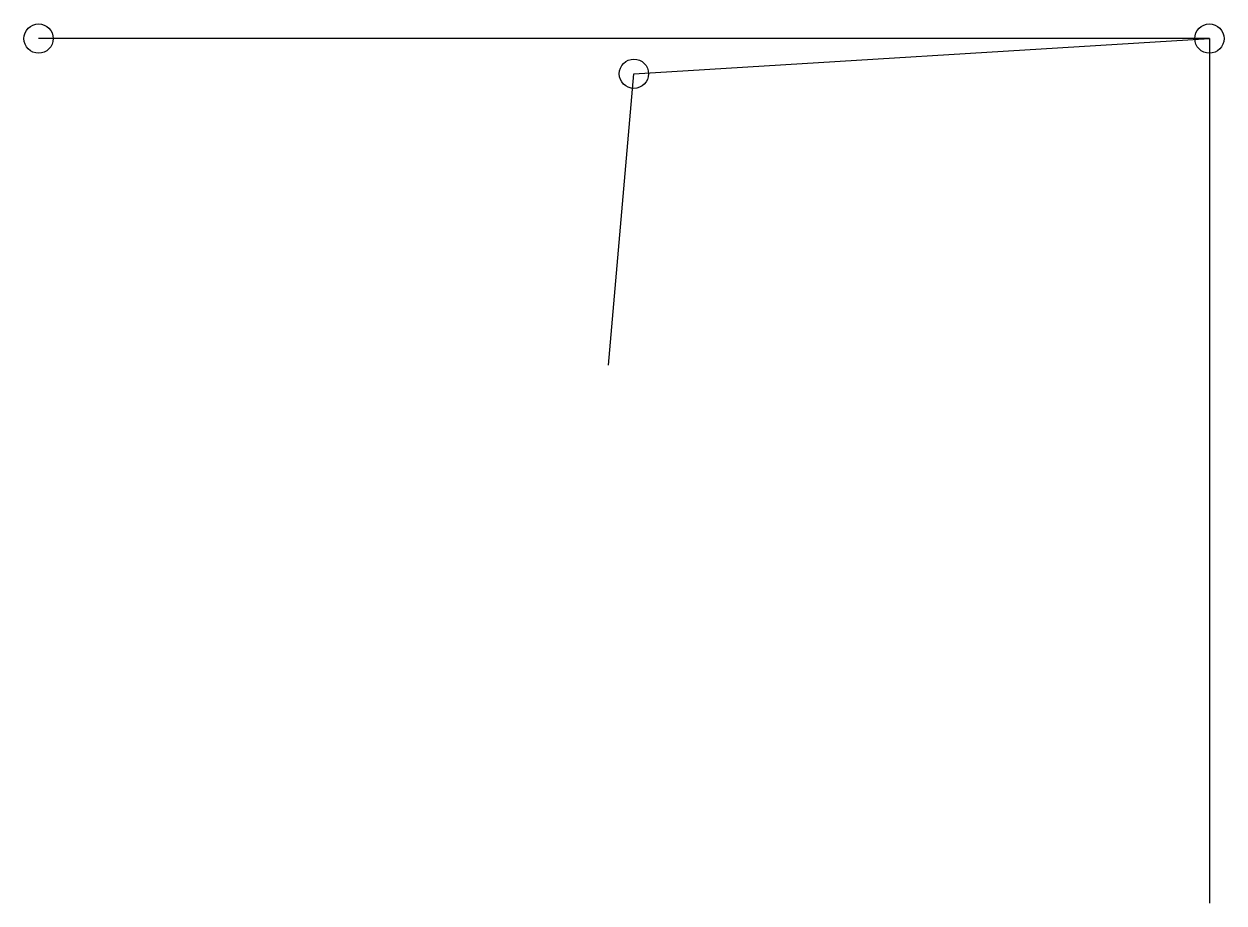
# Model space of a CAD drawing. Header units: millimetres. Extents: x -3.99 to 4.21, y -3.68 to 2.33.
import ezdxf

# ---------------------------------------------------------------- set-up
doc = ezdxf.new("R2010")
doc.units = ezdxf.units.MM

msp = doc.modelspace()

# ---------------------------------------------------------------- linework, layer by layer
at = {"layer": 'Shots', "color": 1}
for p, q in [((4.106, 2.232), (-3.894, 2.232)), ((0.174, 1.992), (4.106, 2.232)), ((0, 0), (0.174, 1.992))]:
    msp.add_line(p, q, dxfattribs=at)
for centre in [(-3.894, 2.232), (4.106, 2.232), (0.174, 1.992)]:
    msp.add_circle(centre, 0.1, dxfattribs=at)
at = {"layer": 'XSect', "color": 1}
msp.add_line((4.106, 2.232), (4.106, -3.676), dxfattribs=at)

doc.saveas('drawing.dxf')
